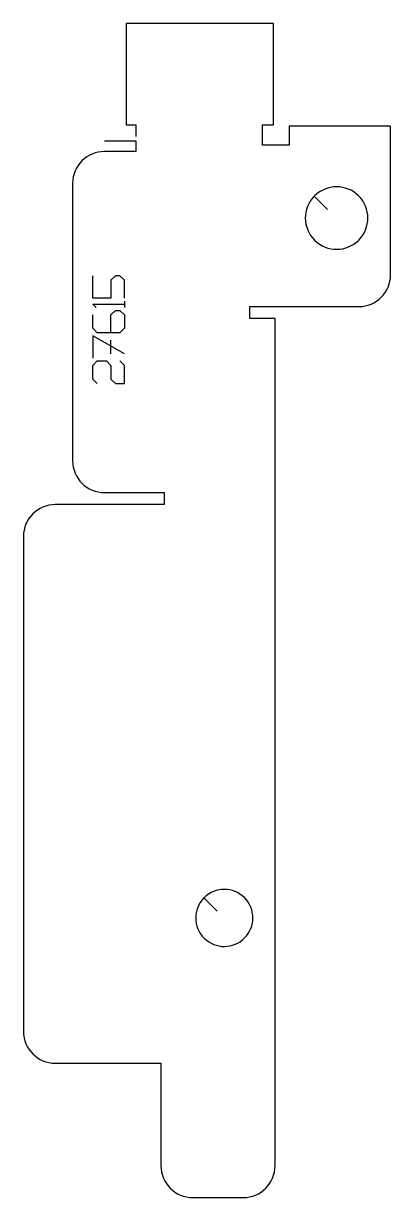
# Model space of a CAD drawing. Extents: x 1178 to 1237, y 5 to 191.
import ezdxf

# ---------------------------------------------------------------- set-up
doc = ezdxf.new("R2010")
doc.units = 0

msp = doc.modelspace()

# ---------------------------------------------------------------- linework, layer by layer
for p, q in [((1218, 191.16), (1194.65, 191.16)), ((1194.65, 191.16), (1194.65, 175.06)), ((1218, 175.06), (1218, 191.16)), ((1194.65, 175.06), (1196.15, 175.06)), ((1196.15, 175.06), (1196.15, 173.25)), ((1216.25, 171.85), (1216.25, 175.06)), ((1216.25, 175.06), (1218, 175.06)), ((1236.56, 174.85), (1220.46, 174.85)), ((1220.46, 174.85), (1220.46, 171.85)), ((1236.56, 151.3), (1236.56, 174.85)), ((1191.2, 172.55), (1196.15, 172.55)), ((1196.15, 172.55), (1196.15, 170.85)), ((1220.46, 171.85), (1216.25, 171.85)), ((1196.15, 170.85), (1191.2, 170.85)), ((1186.15, 165.8), (1186.15, 121.8)), ((1226.56, 161.68), (1224.47, 163.77)), ((1189.35, 147.58), (1189.35, 151.15)), ((1192.92, 151.15), (1192.21, 150.44)), ((1193.63, 151.15), (1192.92, 151.15)), ((1194.35, 150.44), (1193.63, 151.15)), ((1192.21, 150.44), (1192.21, 147.58)), ((1194.35, 147.58), (1194.35, 150.44)), ((1192.21, 147.58), (1189.35, 147.58)), ((1194.35, 147.13), (1194.35, 146.11)), ((1189.86, 146.11), (1189.35, 146.62)), ((1189.35, 146.62), (1194.35, 146.62)), ((1192.21, 144.95), (1192.92, 145.66)), ((1192.92, 145.66), (1193.63, 145.66)), ((1193.63, 145.66), (1194.35, 144.95)), ((1214.25, 144.35), (1214.25, 146.25)), ((1214.25, 146.25), (1231.51, 146.25)), ((1189.35, 142.81), (1189.35, 144.95)), ((1192.21, 142.09), (1192.21, 144.95)), ((1194.35, 144.95), (1194.35, 142.81)), ((1218.25, 144.35), (1214.25, 144.35)), ((1218.25, 10), (1218.25, 144.35)), ((1190.06, 142.09), (1189.35, 142.81)), ((1194.35, 138.79), (1189.35, 141.64)), ((1189.35, 141.64), (1189.35, 138.07)), ((1193.63, 142.09), (1190.06, 142.09)), ((1194.35, 142.81), (1193.63, 142.09)), ((1192.21, 138.79), (1192.21, 140.93)), ((1189.35, 136.91), (1190.06, 137.63)), ((1189.35, 134.77), (1189.35, 136.91)), ((1190.06, 137.63), (1191.49, 137.63)), ((1191.49, 137.63), (1192.21, 136.91)), ((1192.21, 136.91), (1192.21, 134.77)), ((1194.35, 136.91), (1193.63, 137.63)), ((1194.35, 134.06), (1194.35, 136.91)), ((1190.06, 134.06), (1189.35, 134.77)), ((1192.21, 134.77), (1192.92, 134.06)), ((1192.92, 134.06), (1194.35, 134.06)), ((1191.2, 116.75), (1200.65, 116.75)), ((1200.65, 116.75), (1200.65, 114.85)), ((1200.65, 114.85), (1183.4, 114.85)), ((1178.35, 109.8), (1178.35, 31.3)), ((1209.05, 50.38), (1206.97, 52.47)), ((1183.4, 26.25), (1200.15, 26.25)), ((1200.15, 26.25), (1200.15, 10)), ((1205.2, 4.95), (1213.2, 4.95))]:
    msp.add_line(p, q)
for centre, radius, start, end in [((1191.2, 165.8), 5.05, 90, 180), ((1228.01, 160.3), 4.96, 135.5721, 135), ((1231.51, 151.3), 5.05, 270, 0), ((1191.2, 121.8), 5.05, 180, 270), ((1183.4, 109.8), 5.05, 90, 180), ((1210.2, 49.3), 4.53, 135.5371, 135), ((1183.4, 31.3), 5.05, 180, 270), ((1205.2, 10), 5.05, 180, 270), ((1213.2, 10), 5.05, 270, 0)]:
    msp.add_arc(centre, radius, start, end)

doc.saveas('drawing.dxf')
